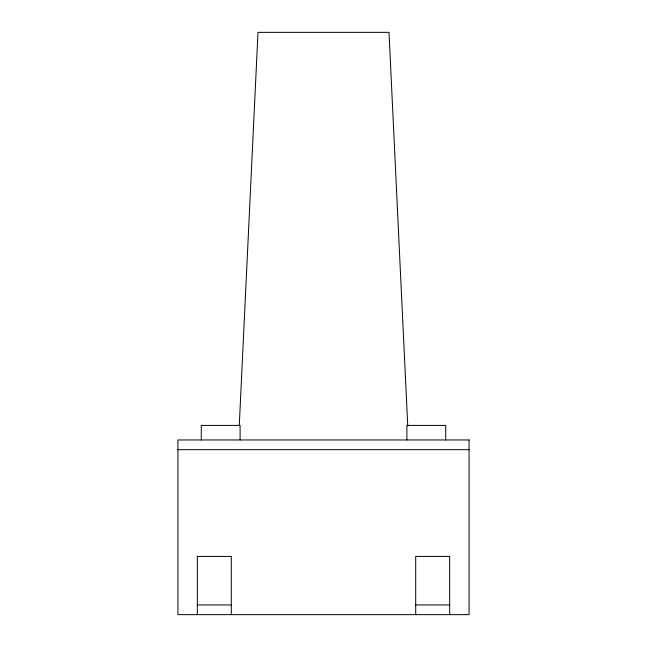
<?xml version="1.0" encoding="UTF-8"?>
<svg xmlns="http://www.w3.org/2000/svg" width="647" height="647" viewBox="0 0 647 647"><rect width="100%" height="100%" fill="white"/><g stroke="black" fill="none" stroke-linecap="round" stroke-linejoin="round"><path stroke-width="0.97" d="M239.253 425.831L257.991 32.35L389.009 32.35L407.747 425.831M177.925 449.665L469.075 449.665M197.335 604.945L231.302 604.945M415.697 604.945L449.665 604.945M449.665 614.65L449.665 556.42L415.697 556.42L415.697 614.65M445.718 439.96L445.718 425.402L406.898 425.402L406.898 439.96M240.102 439.96L240.102 425.402L201.282 425.402L201.282 439.96M231.302 614.65L231.302 556.42L197.335 556.42L197.335 614.65M469.075 439.96L177.925 439.96L177.925 614.65L469.075 614.65L469.075 439.96"/></g></svg>
